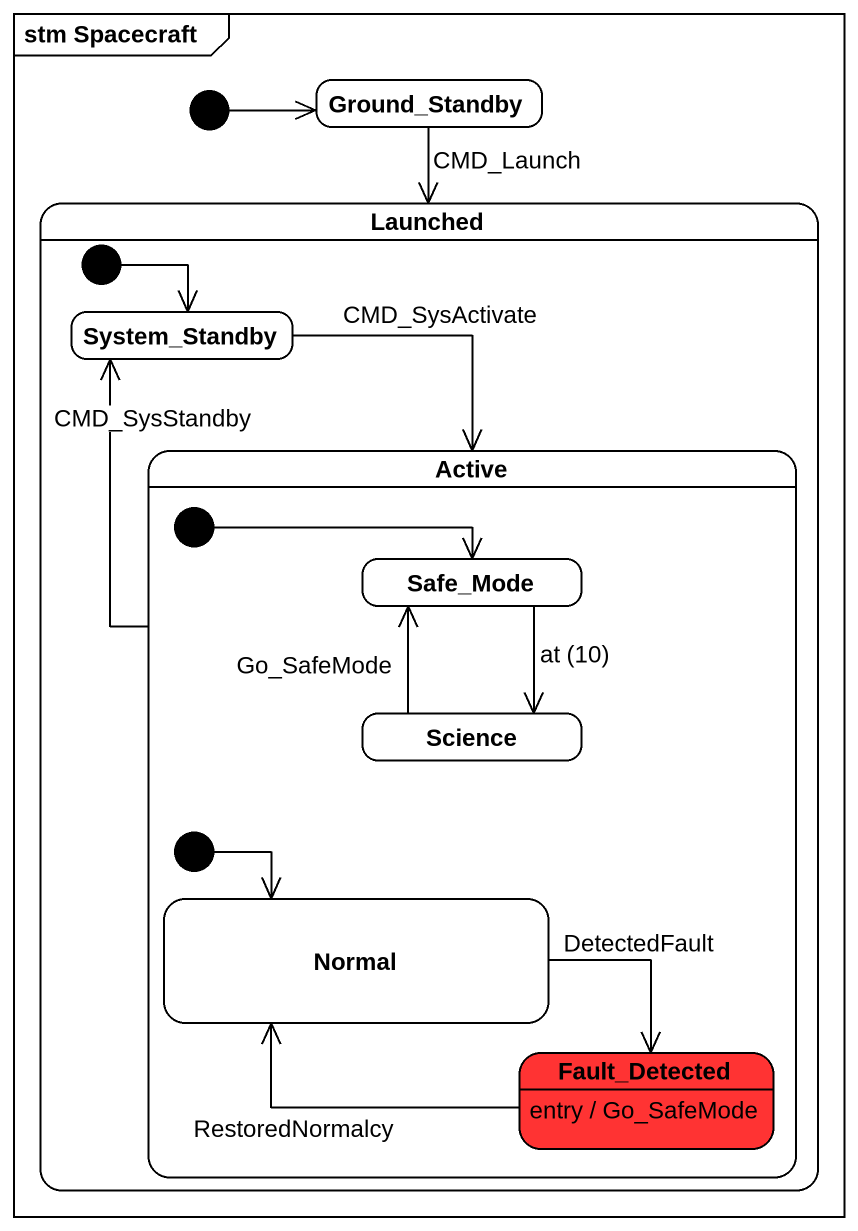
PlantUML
@startuml
mainframe stm Spacecraft
hide empty description
state Ground_Standby
state Launched {
  state System_Standby
  state Active {
    state initial3 <<start>>
    state Safe_Mode
    state Science
    state Normal
    state initial4 <<start>>
    state Fault_Detected #FF3333
    Fault_Detected : entry / Go_SafeMode
  }
  [*] --> System_Standby
}
[*] -right-> Ground_Standby
Ground_Standby --> Launched : CMD_Launch
System_Standby --> Active : CMD_SysActivate
Active -up-> System_Standby : CMD_SysStandby
initial3 -right-> Safe_Mode
Safe_Mode --> Science : at (10)
Science -up-> Safe_Mode : Go_SafeMode
Normal -right-> Fault_Detected : DetectedFault
initial4 --> Normal
Fault_Detected -left-> Normal : RestoredNormalcy
@enduml
